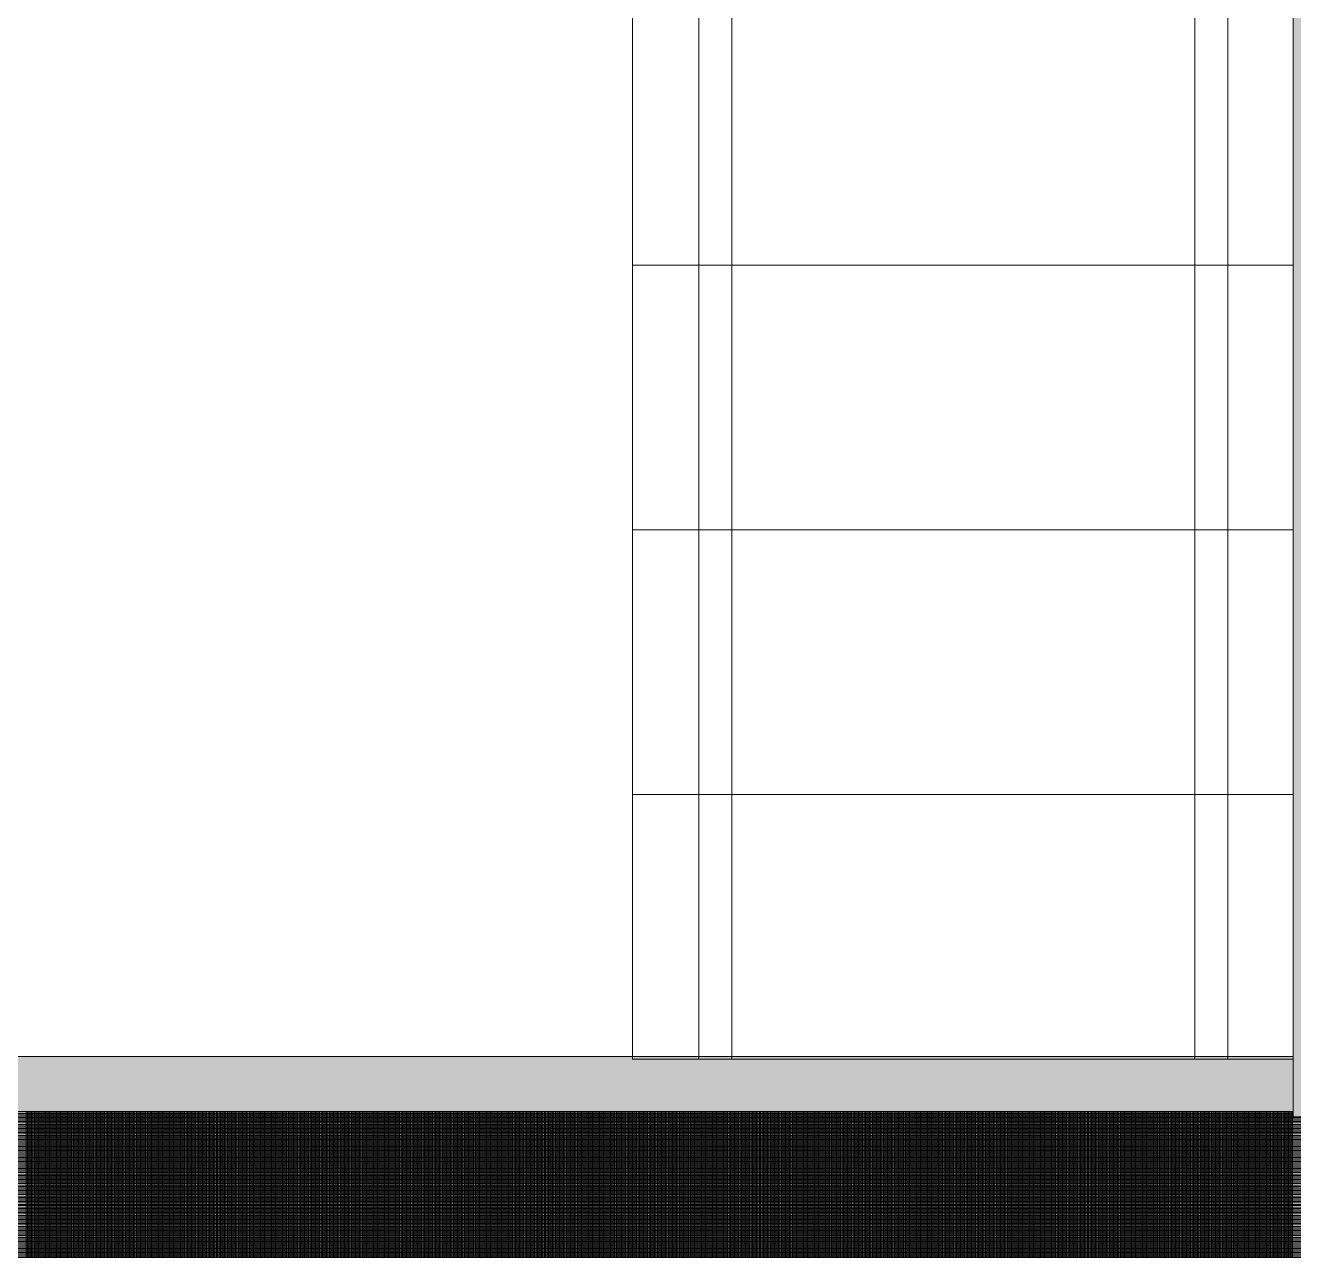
# Model space of a CAD drawing. Header units: inches. Extents: x -675 to 1187, y -924 to 1124.
# Drawn here: x 515.8 to 630.8, y -627.7 to -516 of the extents above; entities that cross this region are included whole.
import ezdxf

# ---------------------------------------------------------------- set-up
doc = ezdxf.new("R2010")
doc.units = ezdxf.units.IN
doc.header["$MEASUREMENT"] = 0
for name, color, linetype, lineweight in [('A-Furn-Chair', 250, 'Continuous', 13), ('A-Wall-E', 50, 'Continuous', 9), ('A-WALL-PATT', 111, 'Continuous', 13), ('Base_dwg', 8, 'Continuous', 9), ('core and shell', 50, 'Continuous', 9), ('I-WALL', 2, 'Continuous', 13)]:
    doc.layers.add(name, color=color, linetype=linetype, lineweight=lineweight)

# ---------------------------------------------------------------- blocks, each defined once
blk = doc.blocks.new('Base_dwg__U456-728030-Level 1 Copy 1')
at = {"layer": 'A-Wall-E'}
h = blk.add_hatch(color=256, dxfattribs=at)
h.paths.add_polyline_path([(-2.5, 2.5), (-2.31, 2.31), (-2.31, 2.5)], flags=0)
h.paths.add_polyline_path([(2.56, 2.5), (2.56, -2.5), (181.23, -2.5), (183.73, -1.25), (183.73, 2.5)], flags=0)
blk.add_line((2.56, -2.5), (181.23, -2.5), dxfattribs=at)
at = {"layer": 'A-Wall-E', "flags": 128}
blk.add_lwpolyline([(311.1, 2.5), (183.73, 2.5), (2.56, 2.5)], dxfattribs=at)
blk = doc.blocks.new('Base_dwg-531197-Level 1 Copy 1')
at = {"layer": 'A-Furn-Chair'}
for p, q in [((1577.65, 314.25), (1577.65, 518.25)), ((1580.65, 314.25), (1580.65, 518.25)), ((1622.65, 314.25), (1622.65, 518.25)), ((1625.65, 314.25), (1625.65, 518.25))]:
    blk.add_line(p, q, dxfattribs=at)
at = {"layer": 'A-Furn-Chair', "flags": 128}
for points in [[(1631.58, 410.25), (1571.65, 410.25), (1571.65, 386.25), (1631.58, 386.25)], [(1631.58, 386.25), (1571.65, 386.25), (1571.65, 362.25), (1631.58, 362.25)], [(1631.58, 362.25), (1571.65, 362.25), (1571.65, 338.25), (1631.58, 338.25)], [(1631.58, 338.25), (1571.65, 338.25), (1571.65, 314.25), (1631.58, 314.25)]]:
    blk.add_lwpolyline(points, dxfattribs=at)
at = {"layer": 'core and shell'}
for p, q in [((1631.58, 309.5), (962.09, 309.5)), ((1631.58, 309.46), (962.09, 309.46)), ((1516.65, 296.25), (1516.65, 309.5)), ((1516.77, 296.25), (1516.77, 309.5)), ((1516.9, 296.25), (1516.9, 309.5)), ((1517.02, 296.25), (1517.02, 309.5)), ((1517.15, 296.25), (1517.15, 309.5)), ((1517.27, 296.25), (1517.27, 309.5)), ((1517.4, 296.25), (1517.4, 309.5)), ((1517.52, 296.25), (1517.52, 309.5)), ((1517.65, 296.25), (1517.65, 309.5)), ((1517.77, 296.25), (1517.77, 309.5)), ((1517.9, 296.25), (1517.9, 309.5)), ((1518.02, 296.25), (1518.02, 309.5)), ((1518.15, 296.25), (1518.15, 309.5)), ((1518.27, 296.25), (1518.27, 309.5)), ((1518.4, 296.25), (1518.4, 309.5)), ((1518.52, 296.25), (1518.52, 309.5)), ((1518.65, 296.25), (1518.65, 309.5)), ((1518.77, 296.25), (1518.77, 309.5)), ((1518.9, 296.25), (1518.9, 309.5)), ((1519.02, 296.25), (1519.02, 309.5)), ((1519.15, 296.25), (1519.15, 309.5)), ((1519.27, 296.25), (1519.27, 309.5)), ((1519.4, 296.25), (1519.4, 309.5)), ((1519.52, 296.25), (1519.52, 309.5)), ((1519.65, 296.25), (1519.65, 309.5)), ((1519.77, 296.25), (1519.77, 309.5)), ((1519.9, 296.25), (1519.9, 309.5)), ((1520.02, 296.25), (1520.02, 309.5)), ((1520.15, 296.25), (1520.15, 309.5)), ((1520.27, 296.25), (1520.27, 309.5)), ((1520.4, 296.25), (1520.4, 309.5)), ((1520.52, 296.25), (1520.52, 309.5)), ((1520.65, 296.25), (1520.65, 309.5)), ((1520.77, 296.25), (1520.77, 309.5)), ((1520.9, 296.25), (1520.9, 309.5)), ((1521.02, 296.25), (1521.02, 309.5)), ((1521.15, 296.25), (1521.15, 309.5)), ((1521.27, 296.25), (1521.27, 309.5)), ((1521.4, 296.25), (1521.4, 309.5)), ((1521.52, 296.25), (1521.52, 309.5)), ((1521.65, 296.25), (1521.65, 309.5)), ((1521.77, 296.25), (1521.77, 309.5)), ((1521.9, 296.25), (1521.9, 309.5)), ((1522.02, 296.25), (1522.02, 309.5)), ((1522.15, 296.25), (1522.15, 309.5)), ((1522.27, 296.25), (1522.27, 309.5)), ((1522.4, 296.25), (1522.4, 309.5)), ((1522.52, 296.25), (1522.52, 309.5)), ((1522.65, 296.25), (1522.65, 309.5)), ((1522.77, 296.25), (1522.77, 309.5)), ((1522.9, 296.25), (1522.9, 309.5)), ((1523.02, 296.25), (1523.02, 309.5)), ((1523.15, 296.25), (1523.15, 309.5)), ((1523.27, 296.25), (1523.27, 309.5)), ((1523.4, 296.25), (1523.4, 309.5)), ((1523.52, 296.25), (1523.52, 309.5)), ((1523.65, 296.25), (1523.65, 309.5)), ((1523.77, 296.25), (1523.77, 309.5)), ((1523.9, 296.25), (1523.9, 309.5)), ((1524.02, 296.25), (1524.02, 309.5)), ((1524.15, 296.25), (1524.15, 309.5)), ((1524.27, 296.25), (1524.27, 309.5)), ((1524.4, 296.25), (1524.4, 309.5)), ((1524.52, 296.25), (1524.52, 309.5)), ((1524.65, 296.25), (1524.65, 309.5)), ((1524.77, 296.25), (1524.77, 309.5)), ((1524.9, 296.25), (1524.9, 309.5)), ((1525.02, 296.25), (1525.02, 309.5)), ((1525.15, 296.25), (1525.15, 309.5)), ((1525.27, 296.25), (1525.27, 309.5)), ((1525.4, 296.25), (1525.4, 309.5)), ((1525.52, 296.25), (1525.52, 309.5)), ((1525.65, 296.25), (1525.65, 309.5)), ((1525.77, 296.25), (1525.77, 309.5)), ((1525.9, 296.25), (1525.9, 309.5)), ((1526.02, 296.25), (1526.02, 309.5)), ((1526.15, 296.25), (1526.15, 309.5)), ((1526.27, 296.25), (1526.27, 309.5)), ((1526.4, 296.25), (1526.4, 309.5)), ((1526.52, 296.25), (1526.52, 309.5)), ((1526.65, 296.25), (1526.65, 309.5)), ((1526.77, 296.25), (1526.77, 309.5)), ((1526.9, 296.25), (1526.9, 309.5)), ((1527.02, 296.25), (1527.02, 309.5)), ((1527.15, 296.25), (1527.15, 309.5)), ((1527.27, 296.25), (1527.27, 309.5)), ((1527.4, 296.25), (1527.4, 309.5)), ((1527.52, 296.25), (1527.52, 309.5)), ((1527.65, 296.25), (1527.65, 309.5)), ((1527.77, 296.25), (1527.77, 309.5)), ((1527.9, 296.25), (1527.9, 309.5)), ((1528.02, 296.25), (1528.02, 309.5)), ((1528.15, 296.25), (1528.15, 309.5)), ((1528.27, 296.25), (1528.27, 309.5)), ((1528.4, 296.25), (1528.4, 309.5)), ((1528.52, 296.25), (1528.52, 309.5)), ((1528.65, 296.25), (1528.65, 309.5)), ((1528.77, 296.25), (1528.77, 309.5)), ((1528.9, 296.25), (1528.9, 309.5)), ((1529.02, 296.25), (1529.02, 309.5)), ((1529.15, 296.25), (1529.15, 309.5)), ((1529.27, 296.25), (1529.27, 309.5)), ((1529.4, 296.25), (1529.4, 309.5)), ((1529.52, 296.25), (1529.52, 309.5)), ((1529.65, 296.25), (1529.65, 309.5)), ((1529.77, 296.25), (1529.77, 309.5)), ((1529.9, 296.25), (1529.9, 309.5)), ((1530.02, 296.25), (1530.02, 309.5)), ((1530.15, 296.25), (1530.15, 309.5)), ((1530.27, 296.25), (1530.27, 309.5)), ((1530.4, 296.25), (1530.4, 309.5)), ((1530.52, 296.25), (1530.52, 309.5)), ((1530.65, 296.25), (1530.65, 309.5)), ((1530.77, 296.25), (1530.77, 309.5)), ((1530.9, 296.25), (1530.9, 309.5)), ((1531.02, 296.25), (1531.02, 309.5)), ((1531.15, 296.25), (1531.15, 309.5)), ((1531.27, 296.25), (1531.27, 309.5)), ((1531.4, 296.25), (1531.4, 309.5)), ((1531.52, 296.25), (1531.52, 309.5)), ((1531.65, 296.25), (1531.65, 309.5)), ((1531.77, 296.25), (1531.77, 309.5)), ((1531.9, 296.25), (1531.9, 309.5)), ((1532.02, 296.25), (1532.02, 309.5)), ((1532.15, 296.25), (1532.15, 309.5)), ((1532.27, 296.25), (1532.27, 309.5)), ((1532.4, 296.25), (1532.4, 309.5)), ((1532.52, 296.25), (1532.52, 309.5)), ((1532.65, 296.25), (1532.65, 309.5)), ((1532.77, 296.25), (1532.77, 309.5)), ((1532.9, 296.25), (1532.9, 309.5)), ((1533.02, 296.25), (1533.02, 309.5)), ((1533.15, 296.25), (1533.15, 309.5)), ((1533.27, 296.25), (1533.27, 309.5)), ((1533.4, 296.25), (1533.4, 309.5)), ((1533.52, 296.25), (1533.52, 309.5)), ((1533.65, 296.25), (1533.65, 309.5)), ((1533.77, 296.25), (1533.77, 309.5)), ((1533.9, 296.25), (1533.9, 309.5)), ((1534.02, 296.25), (1534.02, 309.5)), ((1534.15, 296.25), (1534.15, 309.5)), ((1534.27, 296.25), (1534.27, 309.5)), ((1534.4, 296.25), (1534.4, 309.5)), ((1534.52, 296.25), (1534.52, 309.5)), ((1534.65, 296.25), (1534.65, 309.5)), ((1534.77, 296.25), (1534.77, 309.5)), ((1534.9, 296.25), (1534.9, 309.5)), ((1535.02, 296.25), (1535.02, 309.5)), ((1535.15, 296.25), (1535.15, 309.5)), ((1535.27, 296.25), (1535.27, 309.5)), ((1535.4, 296.25), (1535.4, 309.5)), ((1535.52, 296.25), (1535.52, 309.5)), ((1535.65, 296.25), (1535.65, 309.5)), ((1535.77, 296.25), (1535.77, 309.5)), ((1535.9, 296.25), (1535.9, 309.5)), ((1536.02, 296.25), (1536.02, 309.5)), ((1536.15, 296.25), (1536.15, 309.5)), ((1536.27, 296.25), (1536.27, 309.5)), ((1536.4, 296.25), (1536.4, 309.5)), ((1536.52, 296.25), (1536.52, 309.5)), ((1536.65, 296.25), (1536.65, 309.5)), ((1536.77, 296.25), (1536.77, 309.5)), ((1536.9, 296.25), (1536.9, 309.5)), ((1537.02, 296.25), (1537.02, 309.5)), ((1537.15, 296.25), (1537.15, 309.5)), ((1537.27, 296.25), (1537.27, 309.5)), ((1537.4, 296.25), (1537.4, 309.5)), ((1537.52, 296.25), (1537.52, 309.5)), ((1537.65, 296.25), (1537.65, 309.5)), ((1537.77, 296.25), (1537.77, 309.5)), ((1537.9, 296.25), (1537.9, 309.5)), ((1538.02, 296.25), (1538.02, 309.5)), ((1538.15, 296.25), (1538.15, 309.5)), ((1538.27, 296.25), (1538.27, 309.5)), ((1538.4, 296.25), (1538.4, 309.5)), ((1538.52, 296.25), (1538.52, 309.5)), ((1538.65, 296.25), (1538.65, 309.5)), ((1538.77, 296.25), (1538.77, 309.5)), ((1538.9, 296.25), (1538.9, 309.5)), ((1539.02, 296.25), (1539.02, 309.5)), ((1539.15, 296.25), (1539.15, 309.5)), ((1539.27, 296.25), (1539.27, 309.5)), ((1539.4, 296.25), (1539.4, 309.5)), ((1539.52, 296.25), (1539.52, 309.5)), ((1539.65, 296.25), (1539.65, 309.5)), ((1539.77, 296.25), (1539.77, 309.5)), ((1539.9, 296.25), (1539.9, 309.5)), ((1540.02, 296.25), (1540.02, 309.5)), ((1540.15, 296.25), (1540.15, 309.5)), ((1540.27, 296.25), (1540.27, 309.5)), ((1540.4, 296.25), (1540.4, 309.5)), ((1540.52, 296.25), (1540.52, 309.5)), ((1540.65, 296.25), (1540.65, 309.5)), ((1540.77, 296.25), (1540.77, 309.5)), ((1540.9, 296.25), (1540.9, 309.5)), ((1541.02, 296.25), (1541.02, 309.5)), ((1541.15, 296.25), (1541.15, 309.5)), ((1541.27, 296.25), (1541.27, 309.5)), ((1541.4, 296.25), (1541.4, 309.5)), ((1541.52, 296.25), (1541.52, 309.5)), ((1541.65, 296.25), (1541.65, 309.5)), ((1541.77, 296.25), (1541.77, 309.5)), ((1541.9, 296.25), (1541.9, 309.5)), ((1542.02, 296.25), (1542.02, 309.5)), ((1542.15, 296.25), (1542.15, 309.5)), ((1542.27, 296.25), (1542.27, 309.5)), ((1542.4, 296.25), (1542.4, 309.5)), ((1542.52, 296.25), (1542.52, 309.5)), ((1542.65, 296.25), (1542.65, 309.5)), ((1542.77, 296.25), (1542.77, 309.5)), ((1542.9, 296.25), (1542.9, 309.5)), ((1543.02, 296.25), (1543.02, 309.5)), ((1543.15, 296.25), (1543.15, 309.5)), ((1543.27, 296.25), (1543.27, 309.5)), ((1543.4, 296.25), (1543.4, 309.5)), ((1543.52, 296.25), (1543.52, 309.5)), ((1543.65, 296.25), (1543.65, 309.5)), ((1543.77, 296.25), (1543.77, 309.5)), ((1543.9, 296.25), (1543.9, 309.5)), ((1544.02, 296.25), (1544.02, 309.5)), ((1544.15, 296.25), (1544.15, 309.5)), ((1544.27, 296.25), (1544.27, 309.5)), ((1544.4, 296.25), (1544.4, 309.5)), ((1544.52, 296.25), (1544.52, 309.5)), ((1544.65, 296.25), (1544.65, 309.5)), ((1544.77, 296.25), (1544.77, 309.5)), ((1544.9, 296.25), (1544.9, 309.5)), ((1545.02, 296.25), (1545.02, 309.5)), ((1545.15, 296.25), (1545.15, 309.5)), ((1545.27, 296.25), (1545.27, 309.5)), ((1545.4, 296.25), (1545.4, 309.5)), ((1545.52, 296.25), (1545.52, 309.5)), ((1545.65, 296.25), (1545.65, 309.5)), ((1545.77, 296.25), (1545.77, 309.5)), ((1545.9, 296.25), (1545.9, 309.5)), ((1546.02, 296.25), (1546.02, 309.5)), ((1546.15, 296.25), (1546.15, 309.5)), ((1546.27, 296.25), (1546.27, 309.5)), ((1546.4, 296.25), (1546.4, 309.5)), ((1546.52, 296.25), (1546.52, 309.5)), ((1546.65, 296.25), (1546.65, 309.5)), ((1546.77, 296.25), (1546.77, 309.5)), ((1546.9, 296.25), (1546.9, 309.5)), ((1547.02, 296.25), (1547.02, 309.5)), ((1547.15, 296.25), (1547.15, 309.5)), ((1547.27, 296.25), (1547.27, 309.5)), ((1547.4, 296.25), (1547.4, 309.5)), ((1547.52, 296.25), (1547.52, 309.5)), ((1547.65, 296.25), (1547.65, 309.5)), ((1547.77, 296.25), (1547.77, 309.5)), ((1547.9, 296.25), (1547.9, 309.5)), ((1548.02, 296.25), (1548.02, 309.5)), ((1548.15, 296.25), (1548.15, 309.5)), ((1548.27, 296.25), (1548.27, 309.5)), ((1548.4, 296.25), (1548.4, 309.5)), ((1548.52, 296.25), (1548.52, 309.5)), ((1548.65, 296.25), (1548.65, 309.5)), ((1548.77, 296.25), (1548.77, 309.5)), ((1548.9, 296.25), (1548.9, 309.5)), ((1549.02, 296.25), (1549.02, 309.5)), ((1549.15, 296.25), (1549.15, 309.5)), ((1549.27, 296.25), (1549.27, 309.5)), ((1549.4, 296.25), (1549.4, 309.5)), ((1549.52, 296.25), (1549.52, 309.5)), ((1549.65, 296.25), (1549.65, 309.5)), ((1549.77, 296.25), (1549.77, 309.5)), ((1549.9, 296.25), (1549.9, 309.5)), ((1550.02, 296.25), (1550.02, 309.5)), ((1550.15, 296.25), (1550.15, 309.5)), ((1550.27, 296.25), (1550.27, 309.5)), ((1550.4, 296.25), (1550.4, 309.5)), ((1550.52, 296.25), (1550.52, 309.5)), ((1550.65, 296.25), (1550.65, 309.5)), ((1550.77, 296.25), (1550.77, 309.5)), ((1550.9, 296.25), (1550.9, 309.5)), ((1551.02, 296.25), (1551.02, 309.5)), ((1551.15, 296.25), (1551.15, 309.5)), ((1551.27, 296.25), (1551.27, 309.5)), ((1551.4, 296.25), (1551.4, 309.5)), ((1551.52, 296.25), (1551.52, 309.5)), ((1551.65, 296.25), (1551.65, 309.5)), ((1551.77, 296.25), (1551.77, 309.5)), ((1551.9, 296.25), (1551.9, 309.5)), ((1552.02, 296.25), (1552.02, 309.5)), ((1552.15, 296.25), (1552.15, 309.5)), ((1552.27, 296.25), (1552.27, 309.5)), ((1552.4, 296.25), (1552.4, 309.5)), ((1552.52, 296.25), (1552.52, 309.5)), ((1552.65, 296.25), (1552.65, 309.5)), ((1552.77, 296.25), (1552.77, 309.5)), ((1552.9, 296.25), (1552.9, 309.5)), ((1553.02, 296.25), (1553.02, 309.5)), ((1553.15, 296.25), (1553.15, 309.5)), ((1553.27, 296.25), (1553.27, 309.5)), ((1553.4, 296.25), (1553.4, 309.5)), ((1553.52, 296.25), (1553.52, 309.5)), ((1553.65, 296.25), (1553.65, 309.5)), ((1553.77, 296.25), (1553.77, 309.5)), ((1553.9, 296.25), (1553.9, 309.5)), ((1554.02, 296.25), (1554.02, 309.5)), ((1554.15, 296.25), (1554.15, 309.5)), ((1554.27, 296.25), (1554.27, 309.5)), ((1554.4, 296.25), (1554.4, 309.5)), ((1554.52, 296.25), (1554.52, 309.5)), ((1554.65, 296.25), (1554.65, 309.5)), ((1554.77, 296.25), (1554.77, 309.5)), ((1554.9, 296.25), (1554.9, 309.5)), ((1555.02, 296.25), (1555.02, 309.5)), ((1555.15, 296.25), (1555.15, 309.5)), ((1555.27, 296.25), (1555.27, 309.5)), ((1555.4, 296.25), (1555.4, 309.5)), ((1555.52, 296.25), (1555.52, 309.5)), ((1555.65, 296.25), (1555.65, 309.5)), ((1555.77, 296.25), (1555.77, 309.5)), ((1555.9, 296.25), (1555.9, 309.5)), ((1556.02, 296.25), (1556.02, 309.5)), ((1556.15, 296.25), (1556.15, 309.5)), ((1556.27, 296.25), (1556.27, 309.5)), ((1556.4, 296.25), (1556.4, 309.5)), ((1556.52, 296.25), (1556.52, 309.5)), ((1556.65, 296.25), (1556.65, 309.5)), ((1556.77, 296.25), (1556.77, 309.5)), ((1556.9, 296.25), (1556.9, 309.5)), ((1557.02, 296.25), (1557.02, 309.5)), ((1557.15, 296.25), (1557.15, 309.5)), ((1557.27, 296.25), (1557.27, 309.5)), ((1557.4, 296.25), (1557.4, 309.5)), ((1557.52, 296.25), (1557.52, 309.5)), ((1557.65, 296.25), (1557.65, 309.5)), ((1557.77, 296.25), (1557.77, 309.5)), ((1557.9, 296.25), (1557.9, 309.5)), ((1558.02, 296.25), (1558.02, 309.5)), ((1558.15, 296.25), (1558.15, 309.5)), ((1558.27, 296.25), (1558.27, 309.5)), ((1558.4, 296.25), (1558.4, 309.5)), ((1558.52, 296.25), (1558.52, 309.5)), ((1558.65, 296.25), (1558.65, 309.5)), ((1558.77, 296.25), (1558.77, 309.5)), ((1558.9, 296.25), (1558.9, 309.5)), ((1559.02, 296.25), (1559.02, 309.5)), ((1559.15, 296.25), (1559.15, 309.5)), ((1559.27, 296.25), (1559.27, 309.5)), ((1559.4, 296.25), (1559.4, 309.5)), ((1559.52, 296.25), (1559.52, 309.5)), ((1559.65, 296.25), (1559.65, 309.5)), ((1559.77, 296.25), (1559.77, 309.5)), ((1559.9, 296.25), (1559.9, 309.5)), ((1560.02, 296.25), (1560.02, 309.5)), ((1560.15, 296.25), (1560.15, 309.5)), ((1560.27, 296.25), (1560.27, 309.5)), ((1560.4, 296.25), (1560.4, 309.5)), ((1560.52, 296.25), (1560.52, 309.5)), ((1560.65, 296.25), (1560.65, 309.5)), ((1560.77, 296.25), (1560.77, 309.5)), ((1560.9, 296.25), (1560.9, 309.5)), ((1561.02, 296.25), (1561.02, 309.5)), ((1561.15, 296.25), (1561.15, 309.5)), ((1561.27, 296.25), (1561.27, 309.5)), ((1561.4, 296.25), (1561.4, 309.5)), ((1561.52, 296.25), (1561.52, 309.5)), ((1561.65, 296.25), (1561.65, 309.5)), ((1561.77, 296.25), (1561.77, 309.5)), ((1561.9, 296.25), (1561.9, 309.5)), ((1562.02, 296.25), (1562.02, 309.5)), ((1562.15, 296.25), (1562.15, 309.5)), ((1562.27, 296.25), (1562.27, 309.5)), ((1562.4, 296.25), (1562.4, 309.5)), ((1562.52, 296.25), (1562.52, 309.5)), ((1562.65, 296.25), (1562.65, 309.5)), ((1562.77, 296.25), (1562.77, 309.5)), ((1562.9, 296.25), (1562.9, 309.5)), ((1563.02, 296.25), (1563.02, 309.5)), ((1563.15, 296.25), (1563.15, 309.5)), ((1563.27, 296.25), (1563.27, 309.5)), ((1563.4, 296.25), (1563.4, 309.5)), ((1563.52, 296.25), (1563.52, 309.5)), ((1563.65, 296.25), (1563.65, 309.5)), ((1563.77, 296.25), (1563.77, 309.5)), ((1563.9, 296.25), (1563.9, 309.5)), ((1564.02, 296.25), (1564.02, 309.5)), ((1564.15, 296.25), (1564.15, 309.5)), ((1564.27, 296.25), (1564.27, 309.5)), ((1564.4, 296.25), (1564.4, 309.5)), ((1564.52, 296.25), (1564.52, 309.5)), ((1564.65, 296.25), (1564.65, 309.5)), ((1564.77, 296.25), (1564.77, 309.5)), ((1564.9, 296.25), (1564.9, 309.5)), ((1565.02, 296.25), (1565.02, 309.5)), ((1565.15, 296.25), (1565.15, 309.5)), ((1565.27, 296.25), (1565.27, 309.5)), ((1565.4, 296.25), (1565.4, 309.5)), ((1565.52, 296.25), (1565.52, 309.5)), ((1565.65, 296.25), (1565.65, 309.5)), ((1565.77, 296.25), (1565.77, 309.5)), ((1565.9, 296.25), (1565.9, 309.5)), ((1566.02, 296.25), (1566.02, 309.5)), ((1566.15, 296.25), (1566.15, 309.5)), ((1566.27, 296.25), (1566.27, 309.5)), ((1566.4, 296.25), (1566.4, 309.5)), ((1566.52, 296.25), (1566.52, 309.5)), ((1566.65, 296.25), (1566.65, 309.5)), ((1566.77, 296.25), (1566.77, 309.5)), ((1566.9, 296.25), (1566.9, 309.5)), ((1567.02, 296.25), (1567.02, 309.5)), ((1567.15, 296.25), (1567.15, 309.5)), ((1567.27, 296.25), (1567.27, 309.5)), ((1567.4, 296.25), (1567.4, 309.5)), ((1567.52, 296.25), (1567.52, 309.5)), ((1567.65, 296.25), (1567.65, 309.5)), ((1567.77, 296.25), (1567.77, 309.5)), ((1567.9, 296.25), (1567.9, 309.5)), ((1568.02, 296.25), (1568.02, 309.5)), ((1568.15, 296.25), (1568.15, 309.5)), ((1568.27, 296.25), (1568.27, 309.5)), ((1568.4, 296.25), (1568.4, 309.5)), ((1568.52, 296.25), (1568.52, 309.5)), ((1568.65, 296.25), (1568.65, 309.5)), ((1568.77, 296.25), (1568.77, 309.5)), ((1568.9, 296.25), (1568.9, 309.5)), ((1569.02, 296.25), (1569.02, 309.5)), ((1569.15, 296.25), (1569.15, 309.5)), ((1569.27, 296.25), (1569.27, 309.5)), ((1569.4, 296.25), (1569.4, 309.5)), ((1569.52, 296.25), (1569.52, 309.5)), ((1569.65, 296.25), (1569.65, 309.5)), ((1569.77, 296.25), (1569.77, 309.5)), ((1569.9, 296.25), (1569.9, 309.5)), ((1570.02, 296.25), (1570.02, 309.5)), ((1570.15, 296.25), (1570.15, 309.5)), ((1570.27, 296.25), (1570.27, 309.5)), ((1570.4, 296.25), (1570.4, 309.5)), ((1570.52, 296.25), (1570.52, 309.5)), ((1570.65, 296.25), (1570.65, 309.5)), ((1570.77, 296.25), (1570.77, 309.5)), ((1570.9, 296.25), (1570.9, 309.5)), ((1571.02, 296.25), (1571.02, 309.5)), ((1571.15, 296.25), (1571.15, 309.5)), ((1571.27, 296.25), (1571.27, 309.5)), ((1571.4, 296.25), (1571.4, 309.5)), ((1571.52, 296.25), (1571.52, 309.5)), ((1571.65, 296.25), (1571.65, 309.5)), ((1571.77, 296.25), (1571.77, 309.5)), ((1571.9, 296.25), (1571.9, 309.5)), ((1572.02, 296.25), (1572.02, 309.5)), ((1572.15, 296.25), (1572.15, 309.5)), ((1572.27, 296.25), (1572.27, 309.5)), ((1572.4, 296.25), (1572.4, 309.5)), ((1572.52, 296.25), (1572.52, 309.5)), ((1572.65, 296.25), (1572.65, 309.5)), ((1572.77, 296.25), (1572.77, 309.5)), ((1572.9, 296.25), (1572.9, 309.5)), ((1573.02, 296.25), (1573.02, 309.5)), ((1573.15, 296.25), (1573.15, 309.5)), ((1573.27, 296.25), (1573.27, 309.5)), ((1573.4, 296.25), (1573.4, 309.5)), ((1573.52, 296.25), (1573.52, 309.5)), ((1573.65, 296.25), (1573.65, 309.5)), ((1573.77, 296.25), (1573.77, 309.5)), ((1573.9, 296.25), (1573.9, 309.5)), ((1574.02, 296.25), (1574.02, 309.5)), ((1574.15, 296.25), (1574.15, 309.5)), ((1574.27, 296.25), (1574.27, 309.5)), ((1574.4, 296.25), (1574.4, 309.5)), ((1574.52, 296.25), (1574.52, 309.5)), ((1574.65, 296.25), (1574.65, 309.5)), ((1574.77, 296.25), (1574.77, 309.5)), ((1574.9, 296.25), (1574.9, 309.5)), ((1575.02, 296.25), (1575.02, 309.5)), ((1575.15, 296.25), (1575.15, 309.5)), ((1575.27, 296.25), (1575.27, 309.5)), ((1575.4, 296.25), (1575.4, 309.5)), ((1575.52, 296.25), (1575.52, 309.5)), ((1575.65, 296.25), (1575.65, 309.5)), ((1575.77, 296.25), (1575.77, 309.5)), ((1575.9, 296.25), (1575.9, 309.5)), ((1576.02, 296.25), (1576.02, 309.5)), ((1576.15, 296.25), (1576.15, 309.5)), ((1576.27, 296.25), (1576.27, 309.5)), ((1576.4, 296.25), (1576.4, 309.5)), ((1576.52, 296.25), (1576.52, 309.5)), ((1576.65, 296.25), (1576.65, 309.5)), ((1576.77, 296.25), (1576.77, 309.5)), ((1576.9, 296.25), (1576.9, 309.5)), ((1577.02, 296.25), (1577.02, 309.5)), ((1577.15, 296.25), (1577.15, 309.5)), ((1577.27, 296.25), (1577.27, 309.5)), ((1577.4, 296.25), (1577.4, 309.5)), ((1577.52, 296.25), (1577.52, 309.5)), ((1577.65, 296.25), (1577.65, 309.5)), ((1577.77, 296.25), (1577.77, 309.5)), ((1577.9, 296.25), (1577.9, 309.5)), ((1578.02, 296.25), (1578.02, 309.5)), ((1578.15, 296.25), (1578.15, 309.5)), ((1578.27, 296.25), (1578.27, 309.5)), ((1578.4, 296.25), (1578.4, 309.5)), ((1578.52, 296.25), (1578.52, 309.5)), ((1578.65, 296.25), (1578.65, 309.5)), ((1578.77, 296.25), (1578.77, 309.5)), ((1578.9, 296.25), (1578.9, 309.5)), ((1579.02, 296.25), (1579.02, 309.5)), ((1579.15, 296.25), (1579.15, 309.5)), ((1579.27, 296.25), (1579.27, 309.5)), ((1579.4, 296.25), (1579.4, 309.5)), ((1579.52, 296.25), (1579.52, 309.5)), ((1579.65, 296.25), (1579.65, 309.5)), ((1579.77, 296.25), (1579.77, 309.5)), ((1579.9, 296.25), (1579.9, 309.5)), ((1580.02, 296.25), (1580.02, 309.5)), ((1580.15, 296.25), (1580.15, 309.5)), ((1580.27, 296.25), (1580.27, 309.5)), ((1580.4, 296.25), (1580.4, 309.5)), ((1580.52, 296.25), (1580.52, 309.5)), ((1580.65, 296.25), (1580.65, 309.5)), ((1580.77, 296.25), (1580.77, 309.5)), ((1580.9, 296.25), (1580.9, 309.5)), ((1581.02, 296.25), (1581.02, 309.5)), ((1581.15, 296.25), (1581.15, 309.5)), ((1581.27, 296.25), (1581.27, 309.5)), ((1581.4, 296.25), (1581.4, 309.5)), ((1581.52, 296.25), (1581.52, 309.5)), ((1581.65, 296.25), (1581.65, 309.5)), ((1581.77, 296.25), (1581.77, 309.5)), ((1581.9, 296.25), (1581.9, 309.5)), ((1582.02, 296.25), (1582.02, 309.5)), ((1582.15, 296.25), (1582.15, 309.5)), ((1582.27, 296.25), (1582.27, 309.5)), ((1582.4, 296.25), (1582.4, 309.5)), ((1582.52, 296.25), (1582.52, 309.5)), ((1582.65, 296.25), (1582.65, 309.5)), ((1582.77, 296.25), (1582.77, 309.5)), ((1582.9, 296.25), (1582.9, 309.5)), ((1583.02, 296.25), (1583.02, 309.5)), ((1583.15, 296.25), (1583.15, 309.5)), ((1583.27, 296.25), (1583.27, 309.5)), ((1583.4, 296.25), (1583.4, 309.5)), ((1583.52, 296.25), (1583.52, 309.5)), ((1583.65, 296.25), (1583.65, 309.5)), ((1583.77, 296.25), (1583.77, 309.5)), ((1583.9, 296.25), (1583.9, 309.5)), ((1584.02, 296.25), (1584.02, 309.5)), ((1584.15, 296.25), (1584.15, 309.5)), ((1584.27, 296.25), (1584.27, 309.5)), ((1584.4, 296.25), (1584.4, 309.5)), ((1584.52, 296.25), (1584.52, 309.5)), ((1584.65, 296.25), (1584.65, 309.5)), ((1584.77, 296.25), (1584.77, 309.5)), ((1584.9, 296.25), (1584.9, 309.5)), ((1585.02, 296.25), (1585.02, 309.5)), ((1585.15, 296.25), (1585.15, 309.5)), ((1585.27, 296.25), (1585.27, 309.5)), ((1585.4, 296.25), (1585.4, 309.5)), ((1585.52, 296.25), (1585.52, 309.5)), ((1585.65, 296.25), (1585.65, 309.5)), ((1585.77, 296.25), (1585.77, 309.5)), ((1585.9, 296.25), (1585.9, 309.5)), ((1586.02, 296.25), (1586.02, 309.5)), ((1586.15, 296.25), (1586.15, 309.5)), ((1586.27, 296.25), (1586.27, 309.5)), ((1586.4, 296.25), (1586.4, 309.5)), ((1586.52, 296.25), (1586.52, 309.5)), ((1586.65, 296.25), (1586.65, 309.5)), ((1586.77, 296.25), (1586.77, 309.5)), ((1586.9, 296.25), (1586.9, 309.5)), ((1587.02, 296.25), (1587.02, 309.5)), ((1587.15, 296.25), (1587.15, 309.5)), ((1587.27, 296.25), (1587.27, 309.5)), ((1587.4, 296.25), (1587.4, 309.5)), ((1587.52, 296.25), (1587.52, 309.5)), ((1587.65, 296.25), (1587.65, 309.5)), ((1587.77, 296.25), (1587.77, 309.5)), ((1587.9, 296.25), (1587.9, 309.5)), ((1588.02, 296.25), (1588.02, 309.5)), ((1588.15, 296.25), (1588.15, 309.5)), ((1588.27, 296.25), (1588.27, 309.5)), ((1588.4, 296.25), (1588.4, 309.5)), ((1588.52, 296.25), (1588.52, 309.5)), ((1588.65, 296.25), (1588.65, 309.5)), ((1588.77, 296.25), (1588.77, 309.5)), ((1588.9, 296.25), (1588.9, 309.5)), ((1589.02, 296.25), (1589.02, 309.5)), ((1589.15, 296.25), (1589.15, 309.5)), ((1589.27, 296.25), (1589.27, 309.5)), ((1589.4, 296.25), (1589.4, 309.5)), ((1589.52, 296.25), (1589.52, 309.5)), ((1589.65, 296.25), (1589.65, 309.5)), ((1589.77, 296.25), (1589.77, 309.5)), ((1589.9, 296.25), (1589.9, 309.5)), ((1590.02, 296.25), (1590.02, 309.5)), ((1590.15, 296.25), (1590.15, 309.5)), ((1590.27, 296.25), (1590.27, 309.5)), ((1590.4, 296.25), (1590.4, 309.5)), ((1590.52, 296.25), (1590.52, 309.5)), ((1590.65, 296.25), (1590.65, 309.5)), ((1590.77, 296.25), (1590.77, 309.5)), ((1590.9, 296.25), (1590.9, 309.5)), ((1591.02, 296.25), (1591.02, 309.5)), ((1591.15, 296.25), (1591.15, 309.5)), ((1591.27, 296.25), (1591.27, 309.5)), ((1591.4, 296.25), (1591.4, 309.5)), ((1591.52, 296.25), (1591.52, 309.5)), ((1591.65, 296.25), (1591.65, 309.5)), ((1591.77, 296.25), (1591.77, 309.5)), ((1591.9, 296.25), (1591.9, 309.5)), ((1592.02, 296.25), (1592.02, 309.5)), ((1592.15, 296.25), (1592.15, 309.5)), ((1592.27, 296.25), (1592.27, 309.5)), ((1592.4, 296.25), (1592.4, 309.5)), ((1592.52, 296.25), (1592.52, 309.5)), ((1592.65, 296.25), (1592.65, 309.5)), ((1592.77, 296.25), (1592.77, 309.5)), ((1592.9, 296.25), (1592.9, 309.5)), ((1593.02, 296.25), (1593.02, 309.5)), ((1593.15, 296.25), (1593.15, 309.5)), ((1593.27, 296.25), (1593.27, 309.5)), ((1593.4, 296.25), (1593.4, 309.5)), ((1593.52, 296.25), (1593.52, 309.5)), ((1593.65, 296.25), (1593.65, 309.5)), ((1593.77, 296.25), (1593.77, 309.5)), ((1593.9, 296.25), (1593.9, 309.5)), ((1594.02, 296.25), (1594.02, 309.5)), ((1594.15, 296.25), (1594.15, 309.5)), ((1594.27, 296.25), (1594.27, 309.5)), ((1594.4, 296.25), (1594.4, 309.5)), ((1594.52, 296.25), (1594.52, 309.5)), ((1594.65, 296.25), (1594.65, 309.5)), ((1594.77, 296.25), (1594.77, 309.5)), ((1594.9, 296.25), (1594.9, 309.5)), ((1595.02, 296.25), (1595.02, 309.5)), ((1595.15, 296.25), (1595.15, 309.5)), ((1595.27, 296.25), (1595.27, 309.5)), ((1595.4, 296.25), (1595.4, 309.5)), ((1595.52, 296.25), (1595.52, 309.5)), ((1595.65, 296.25), (1595.65, 309.5)), ((1595.77, 296.25), (1595.77, 309.5)), ((1595.9, 296.25), (1595.9, 309.5)), ((1596.02, 296.25), (1596.02, 309.5)), ((1596.15, 296.25), (1596.15, 309.5)), ((1596.27, 296.25), (1596.27, 309.5)), ((1596.4, 296.25), (1596.4, 309.5)), ((1596.52, 296.25), (1596.52, 309.5)), ((1596.65, 296.25), (1596.65, 309.5)), ((1596.77, 296.25), (1596.77, 309.5)), ((1596.9, 296.25), (1596.9, 309.5)), ((1597.02, 296.25), (1597.02, 309.5)), ((1597.15, 296.25), (1597.15, 309.5)), ((1597.27, 296.25), (1597.27, 309.5)), ((1597.4, 296.25), (1597.4, 309.5)), ((1597.52, 296.25), (1597.52, 309.5)), ((1597.65, 296.25), (1597.65, 309.5)), ((1597.77, 296.25), (1597.77, 309.5)), ((1597.9, 296.25), (1597.9, 309.5)), ((1598.02, 296.25), (1598.02, 309.5)), ((1598.15, 296.25), (1598.15, 309.5)), ((1598.27, 296.25), (1598.27, 309.5)), ((1598.4, 296.25), (1598.4, 309.5)), ((1598.52, 296.25), (1598.52, 309.5)), ((1598.65, 296.25), (1598.65, 309.5)), ((1598.77, 296.25), (1598.77, 309.5)), ((1598.9, 296.25), (1598.9, 309.5)), ((1599.02, 296.25), (1599.02, 309.5)), ((1599.15, 296.25), (1599.15, 309.5)), ((1599.27, 296.25), (1599.27, 309.5)), ((1599.4, 296.25), (1599.4, 309.5)), ((1599.52, 296.25), (1599.52, 309.5)), ((1599.65, 296.25), (1599.65, 309.5)), ((1599.77, 296.25), (1599.77, 309.5)), ((1599.9, 296.25), (1599.9, 309.5)), ((1600.02, 296.25), (1600.02, 309.5)), ((1600.15, 296.25), (1600.15, 309.5)), ((1600.27, 296.25), (1600.27, 309.5)), ((1600.4, 296.25), (1600.4, 309.5)), ((1600.52, 296.25), (1600.52, 309.5)), ((1600.65, 296.25), (1600.65, 309.5)), ((1600.77, 296.25), (1600.77, 309.5)), ((1600.9, 296.25), (1600.9, 309.5)), ((1601.02, 296.25), (1601.02, 309.5)), ((1601.15, 296.25), (1601.15, 309.5)), ((1601.27, 296.25), (1601.27, 309.5)), ((1601.4, 296.25), (1601.4, 309.5)), ((1601.52, 296.25), (1601.52, 309.5)), ((1601.65, 296.25), (1601.65, 309.5)), ((1601.77, 296.25), (1601.77, 309.5)), ((1601.9, 296.25), (1601.9, 309.5)), ((1602.02, 296.25), (1602.02, 309.5)), ((1602.15, 296.25), (1602.15, 309.5)), ((1602.27, 296.25), (1602.27, 309.5)), ((1602.4, 296.25), (1602.4, 309.5)), ((1602.52, 296.25), (1602.52, 309.5)), ((1602.65, 296.25), (1602.65, 309.5)), ((1602.77, 296.25), (1602.77, 309.5)), ((1602.9, 296.25), (1602.9, 309.5)), ((1603.02, 296.25), (1603.02, 309.5)), ((1603.15, 296.25), (1603.15, 309.5)), ((1603.27, 296.25), (1603.27, 309.5)), ((1603.4, 296.25), (1603.4, 309.5)), ((1603.52, 296.25), (1603.52, 309.5)), ((1603.65, 296.25), (1603.65, 309.5)), ((1603.77, 296.25), (1603.77, 309.5)), ((1603.9, 296.25), (1603.9, 309.5)), ((1604.02, 296.25), (1604.02, 309.5)), ((1604.15, 296.25), (1604.15, 309.5)), ((1604.27, 296.25), (1604.27, 309.5)), ((1604.4, 296.25), (1604.4, 309.5)), ((1604.52, 296.25), (1604.52, 309.5)), ((1604.65, 296.25), (1604.65, 309.5)), ((1604.77, 296.25), (1604.77, 309.5)), ((1604.9, 296.25), (1604.9, 309.5)), ((1605.02, 296.25), (1605.02, 309.5)), ((1605.15, 296.25), (1605.15, 309.5)), ((1605.27, 296.25), (1605.27, 309.5)), ((1605.4, 296.25), (1605.4, 309.5)), ((1605.52, 296.25), (1605.52, 309.5)), ((1605.65, 296.25), (1605.65, 309.5)), ((1605.77, 296.25), (1605.77, 309.5)), ((1605.9, 296.25), (1605.9, 309.5)), ((1606.02, 296.25), (1606.02, 309.5)), ((1606.15, 296.25), (1606.15, 309.5)), ((1606.27, 296.25), (1606.27, 309.5)), ((1606.4, 296.25), (1606.4, 309.5)), ((1606.52, 296.25), (1606.52, 309.5)), ((1606.65, 296.25), (1606.65, 309.5)), ((1606.77, 296.25), (1606.77, 309.5)), ((1606.9, 296.25), (1606.9, 309.5)), ((1607.02, 296.25), (1607.02, 309.5)), ((1607.15, 296.25), (1607.15, 309.5)), ((1607.27, 296.25), (1607.27, 309.5)), ((1607.4, 296.25), (1607.4, 309.5)), ((1607.52, 296.25), (1607.52, 309.5)), ((1607.65, 296.25), (1607.65, 309.5)), ((1607.77, 296.25), (1607.77, 309.5)), ((1607.9, 296.25), (1607.9, 309.5)), ((1608.02, 296.25), (1608.02, 309.5)), ((1608.15, 296.25), (1608.15, 309.5)), ((1608.27, 296.25), (1608.27, 309.5)), ((1608.4, 296.25), (1608.4, 309.5)), ((1608.52, 296.25), (1608.52, 309.5)), ((1608.65, 296.25), (1608.65, 309.5)), ((1608.77, 296.25), (1608.77, 309.5)), ((1608.9, 296.25), (1608.9, 309.5)), ((1609.02, 296.25), (1609.02, 309.5)), ((1609.15, 296.25), (1609.15, 309.5)), ((1609.27, 296.25), (1609.27, 309.5)), ((1609.4, 296.25), (1609.4, 309.5)), ((1609.52, 296.25), (1609.52, 309.5)), ((1609.65, 296.25), (1609.65, 309.5)), ((1609.77, 296.25), (1609.77, 309.5)), ((1609.9, 296.25), (1609.9, 309.5)), ((1610.02, 296.25), (1610.02, 309.5)), ((1610.15, 296.25), (1610.15, 309.5)), ((1610.27, 296.25), (1610.27, 309.5)), ((1610.4, 296.25), (1610.4, 309.5)), ((1610.52, 296.25), (1610.52, 309.5)), ((1610.65, 296.25), (1610.65, 309.5)), ((1610.77, 296.25), (1610.77, 309.5)), ((1610.9, 296.25), (1610.9, 309.5)), ((1611.02, 296.25), (1611.02, 309.5)), ((1611.15, 296.25), (1611.15, 309.5)), ((1611.27, 296.25), (1611.27, 309.5)), ((1611.4, 296.25), (1611.4, 309.5)), ((1611.52, 296.25), (1611.52, 309.5)), ((1611.65, 296.25), (1611.65, 309.5)), ((1611.77, 296.25), (1611.77, 309.5)), ((1611.9, 296.25), (1611.9, 309.5)), ((1612.02, 296.25), (1612.02, 309.5)), ((1612.15, 296.25), (1612.15, 309.5)), ((1612.27, 296.25), (1612.27, 309.5)), ((1612.4, 296.25), (1612.4, 309.5)), ((1612.52, 296.25), (1612.52, 309.5)), ((1612.65, 296.25), (1612.65, 309.5)), ((1612.77, 296.25), (1612.77, 309.5)), ((1612.9, 296.25), (1612.9, 309.5)), ((1613.02, 296.25), (1613.02, 309.5)), ((1613.15, 296.25), (1613.15, 309.5)), ((1613.27, 296.25), (1613.27, 309.5)), ((1613.4, 296.25), (1613.4, 309.5)), ((1613.52, 296.25), (1613.52, 309.5)), ((1613.65, 296.25), (1613.65, 309.5)), ((1613.77, 296.25), (1613.77, 309.5)), ((1613.9, 296.25), (1613.9, 309.5)), ((1614.02, 296.25), (1614.02, 309.5)), ((1614.15, 296.25), (1614.15, 309.5)), ((1614.27, 296.25), (1614.27, 309.5)), ((1614.4, 296.25), (1614.4, 309.5)), ((1614.52, 296.25), (1614.52, 309.5)), ((1614.65, 296.25), (1614.65, 309.5)), ((1614.77, 296.25), (1614.77, 309.5)), ((1614.9, 296.25), (1614.9, 309.5)), ((1615.02, 296.25), (1615.02, 309.5)), ((1615.15, 296.25), (1615.15, 309.5)), ((1615.27, 296.25), (1615.27, 309.5)), ((1615.4, 296.25), (1615.4, 309.5)), ((1615.52, 296.25), (1615.52, 309.5)), ((1615.65, 296.25), (1615.65, 309.5)), ((1615.77, 296.25), (1615.77, 309.5)), ((1615.9, 296.25), (1615.9, 309.5)), ((1616.02, 296.25), (1616.02, 309.5)), ((1616.15, 296.25), (1616.15, 309.5)), ((1616.27, 296.25), (1616.27, 309.5)), ((1616.4, 296.25), (1616.4, 309.5)), ((1616.52, 296.25), (1616.52, 309.5)), ((1616.65, 296.25), (1616.65, 309.5)), ((1616.77, 296.25), (1616.77, 309.5)), ((1616.9, 296.25), (1616.9, 309.5)), ((1617.02, 296.25), (1617.02, 309.5)), ((1617.15, 296.25), (1617.15, 309.5)), ((1617.27, 296.25), (1617.27, 309.5)), ((1617.4, 296.25), (1617.4, 309.5)), ((1617.52, 296.25), (1617.52, 309.5)), ((1617.65, 296.25), (1617.65, 309.5)), ((1617.77, 296.25), (1617.77, 309.5)), ((1617.9, 296.25), (1617.9, 309.5)), ((1618.02, 296.25), (1618.02, 309.5)), ((1618.15, 296.25), (1618.15, 309.5)), ((1618.27, 296.25), (1618.27, 309.5)), ((1618.4, 296.25), (1618.4, 309.5)), ((1618.52, 296.25), (1618.52, 309.5)), ((1618.65, 296.25), (1618.65, 309.5)), ((1618.77, 296.25), (1618.77, 309.5)), ((1618.9, 296.25), (1618.9, 309.5)), ((1619.02, 296.25), (1619.02, 309.5)), ((1619.15, 296.25), (1619.15, 309.5)), ((1619.27, 296.25), (1619.27, 309.5)), ((1619.4, 296.25), (1619.4, 309.5)), ((1619.52, 296.25), (1619.52, 309.5)), ((1619.65, 296.25), (1619.65, 309.5)), ((1619.77, 296.25), (1619.77, 309.5)), ((1619.9, 296.25), (1619.9, 309.5)), ((1620.02, 296.25), (1620.02, 309.5)), ((1620.15, 296.25), (1620.15, 309.5)), ((1620.27, 296.25), (1620.27, 309.5)), ((1620.4, 296.25), (1620.4, 309.5)), ((1620.52, 296.25), (1620.52, 309.5)), ((1620.65, 296.25), (1620.65, 309.5)), ((1620.77, 296.25), (1620.77, 309.5)), ((1620.9, 296.25), (1620.9, 309.5)), ((1621.02, 296.25), (1621.02, 309.5)), ((1621.15, 296.25), (1621.15, 309.5)), ((1621.27, 296.25), (1621.27, 309.5)), ((1621.4, 296.25), (1621.4, 309.5)), ((1621.52, 296.25), (1621.52, 309.5)), ((1621.65, 296.25), (1621.65, 309.5)), ((1621.77, 296.25), (1621.77, 309.5)), ((1621.9, 296.25), (1621.9, 309.5)), ((1622.02, 296.25), (1622.02, 309.5)), ((1622.15, 296.25), (1622.15, 309.5)), ((1622.27, 296.25), (1622.27, 309.5)), ((1622.4, 296.25), (1622.4, 309.5)), ((1622.52, 296.25), (1622.52, 309.5)), ((1622.65, 296.25), (1622.65, 309.5)), ((1622.77, 296.25), (1622.77, 309.5)), ((1622.9, 296.25), (1622.9, 309.5)), ((1623.02, 296.25), (1623.02, 309.5)), ((1623.15, 296.25), (1623.15, 309.5)), ((1623.27, 296.25), (1623.27, 309.5)), ((1623.4, 296.25), (1623.4, 309.5)), ((1623.52, 296.25), (1623.52, 309.5)), ((1623.65, 296.25), (1623.65, 309.5)), ((1623.77, 296.25), (1623.77, 309.5)), ((1623.9, 296.25), (1623.9, 309.5)), ((1624.02, 296.25), (1624.02, 309.5)), ((1624.15, 296.25), (1624.15, 309.5)), ((1624.27, 296.25), (1624.27, 309.5)), ((1624.4, 296.25), (1624.4, 309.5)), ((1624.52, 296.25), (1624.52, 309.5)), ((1624.65, 296.25), (1624.65, 309.5)), ((1624.77, 296.25), (1624.77, 309.5)), ((1624.9, 296.25), (1624.9, 309.5)), ((1625.02, 296.25), (1625.02, 309.5)), ((1625.15, 296.25), (1625.15, 309.5)), ((1625.27, 296.25), (1625.27, 309.5)), ((1625.4, 296.25), (1625.4, 309.5)), ((1625.52, 296.25), (1625.52, 309.5)), ((1625.65, 296.25), (1625.65, 309.5)), ((1625.77, 296.25), (1625.77, 309.5)), ((1625.9, 296.25), (1625.9, 309.5)), ((1626.02, 296.25), (1626.02, 309.5)), ((1626.15, 296.25), (1626.15, 309.5)), ((1626.27, 296.25), (1626.27, 309.5)), ((1626.4, 296.25), (1626.4, 309.5)), ((1626.52, 296.25), (1626.52, 309.5)), ((1626.65, 296.25), (1626.65, 309.5)), ((1626.77, 296.25), (1626.77, 309.5)), ((1626.9, 296.25), (1626.9, 309.5)), ((1627.02, 296.25), (1627.02, 309.5)), ((1627.15, 296.25), (1627.15, 309.5)), ((1627.27, 296.25), (1627.27, 309.5)), ((1627.4, 296.25), (1627.4, 309.5)), ((1627.52, 296.25), (1627.52, 309.5)), ((1627.65, 296.25), (1627.65, 309.5)), ((1627.77, 296.25), (1627.77, 309.5)), ((1627.9, 296.25), (1627.9, 309.5)), ((1628.02, 296.25), (1628.02, 309.5)), ((1628.15, 296.25), (1628.15, 309.5)), ((1628.27, 296.25), (1628.27, 309.5)), ((1628.4, 296.25), (1628.4, 309.5)), ((1628.52, 296.25), (1628.52, 309.5)), ((1628.65, 296.25), (1628.65, 309.5)), ((1628.77, 296.25), (1628.77, 309.5)), ((1628.9, 296.25), (1628.9, 309.5)), ((1629.02, 296.25), (1629.02, 309.5)), ((1629.15, 296.25), (1629.15, 309.5)), ((1629.27, 296.25), (1629.27, 309.5)), ((1629.4, 296.25), (1629.4, 309.5)), ((1629.52, 296.25), (1629.52, 309.5)), ((1629.65, 296.25), (1629.65, 309.5)), ((1629.77, 296.25), (1629.77, 309.5)), ((1629.9, 296.25), (1629.9, 309.5)), ((1630.02, 296.25), (1630.02, 309.5)), ((1630.15, 296.25), (1630.15, 309.5)), ((1630.27, 296.25), (1630.27, 309.5)), ((1630.4, 296.25), (1630.4, 309.5)), ((1630.52, 296.25), (1630.52, 309.5)), ((1630.65, 296.25), (1630.65, 309.5)), ((1630.77, 296.25), (1630.77, 309.5)), ((1630.9, 296.25), (1630.9, 309.5)), ((1631.02, 296.25), (1631.02, 309.5)), ((1631.15, 296.25), (1631.15, 309.5)), ((1631.27, 296.25), (1631.27, 309.5)), ((1631.4, 296.25), (1631.4, 309.5)), ((1631.52, 296.25), (1631.52, 309.5)), ((1656.42, 296.33), (962.09, 296.33))]:
    blk.add_line(p, q, dxfattribs=at)
at = {"layer": 'core and shell', "flags": 128}
for points in [[(1631.58, 309.33), (962.09, 309.33), (923.4, 309.33), (923.4, 327.56)], [(1656.42, 308.58), (962.09, 308.58), (924.4, 308.58), (924.4, 326.4)], [(1656.42, 307.08), (962.09, 307.08), (926.52, 307.08), (926.52, 324.15)], [(1656.42, 306.83), (962.09, 306.83), (926.9, 306.83), (926.9, 323.78)], [(1656.42, 303.71), (962.09, 303.71), (932.15, 303.71), (932.15, 319.33)], [(1656.42, 302.33), (962.09, 302.33), (934.9, 302.33), (934.9, 317.44)], [(1656.42, 300.96), (962.09, 300.96), (938.02, 300.96), (938.02, 315.59)], [(1656.42, 300.71), (962.09, 300.71), (938.65, 300.71), (938.65, 315.26)], [(1656.42, 299.08), (962.09, 299.08), (943.27, 299.08), (943.27, 313.13)], [(1656.42, 298.33), (962.09, 298.33), (945.9, 298.33), (945.9, 312.16)], [(1656.42, 297.96), (962.09, 297.96), (947.4, 297.96), (947.4, 311.67)], [(962.09, 309.5), (962.09, 296.25), (1656.42, 296.25), (1656.42, 309.5), (1641.58, 309.5)], [(1631.58, 309.21), (962.09, 309.21), (923.55, 309.21)], [(1631.58, 309.08), (962.09, 309.08), (923.72, 309.08)], [(1656.42, 308.96), (962.09, 308.96), (923.89, 308.96)], [(1656.42, 308.83), (962.09, 308.83), (924.05, 308.83)], [(1656.42, 308.71), (962.09, 308.71), (924.22, 308.71)], [(1656.42, 308.46), (962.09, 308.46), (924.56, 308.46)], [(1656.42, 308.33), (962.09, 308.33), (924.73, 308.33)], [(1656.42, 308.21), (962.09, 308.21), (924.91, 308.21)], [(1656.42, 308.08), (962.09, 308.08), (925.08, 308.08)], [(1656.42, 307.96), (962.09, 307.96), (925.26, 307.96)], [(1656.42, 307.83), (962.09, 307.83), (925.44, 307.83)], [(1656.42, 307.71), (962.09, 307.71), (925.61, 307.71)], [(1656.42, 307.58), (962.09, 307.58), (925.79, 307.58)], [(1656.42, 307.46), (962.09, 307.46), (925.97, 307.46)], [(1656.42, 307.33), (962.09, 307.33), (926.16, 307.33)], [(1656.42, 307.21), (962.09, 307.21), (926.34, 307.21)], [(1656.42, 306.96), (962.09, 306.96), (926.71, 306.96)], [(1656.42, 306.71), (962.09, 306.71), (927.09, 306.71)], [(1656.42, 306.58), (962.09, 306.58), (927.28, 306.58)], [(1656.42, 306.46), (962.09, 306.46), (927.47, 306.46)], [(1656.42, 306.33), (962.09, 306.33), (927.67, 306.33)], [(1656.42, 306.21), (962.09, 306.21), (927.86, 306.21)], [(1656.42, 306.08), (962.09, 306.08), (928.06, 306.08)], [(1656.42, 305.96), (962.09, 305.96), (928.26, 305.96)], [(1656.42, 305.83), (962.09, 305.83), (928.46, 305.83)], [(1656.42, 305.71), (962.09, 305.71), (928.66, 305.71)], [(1656.42, 305.58), (962.09, 305.58), (928.86, 305.58)], [(1656.42, 305.46), (962.09, 305.46), (929.07, 305.46)], [(1656.42, 305.33), (962.09, 305.33), (929.28, 305.33)], [(1656.42, 305.21), (962.09, 305.21), (929.49, 305.21)], [(1656.42, 305.08), (962.09, 305.08), (929.7, 305.08)], [(1656.42, 304.96), (962.09, 304.96), (929.91, 304.96)], [(1656.42, 304.83), (962.09, 304.83), (930.12, 304.83)], [(1656.42, 304.71), (962.09, 304.71), (930.34, 304.71)], [(1656.42, 304.58), (962.09, 304.58), (930.56, 304.58)], [(1656.42, 304.46), (962.09, 304.46), (930.78, 304.46)], [(1656.42, 304.33), (962.09, 304.33), (931, 304.33)], [(1656.42, 304.21), (962.09, 304.21), (931.23, 304.21)], [(1656.42, 304.08), (962.09, 304.08), (931.45, 304.08)], [(1656.42, 303.96), (962.09, 303.96), (931.68, 303.96)], [(1656.42, 303.83), (962.09, 303.83), (931.92, 303.83)], [(1656.42, 303.58), (962.09, 303.58), (932.39, 303.58)], [(1656.42, 303.46), (962.09, 303.46), (932.62, 303.46)], [(1656.42, 303.33), (962.09, 303.33), (932.86, 303.33)], [(1656.42, 303.21), (962.09, 303.21), (933.11, 303.21)], [(1656.42, 303.08), (962.09, 303.08), (933.35, 303.08)], [(1656.42, 302.96), (962.09, 302.96), (933.6, 302.96)], [(1656.42, 302.83), (962.09, 302.83), (933.86, 302.83)], [(1656.42, 302.71), (962.09, 302.71), (934.11, 302.71)], [(1656.42, 302.58), (962.09, 302.58), (934.37, 302.58)], [(1656.42, 302.46), (962.09, 302.46), (934.63, 302.46)], [(1656.42, 302.21), (962.09, 302.21), (935.16, 302.21)], [(1656.42, 302.08), (962.09, 302.08), (935.43, 302.08)], [(1656.42, 301.96), (962.09, 301.96), (935.7, 301.96)], [(1656.42, 301.83), (962.09, 301.83), (935.98, 301.83)], [(1656.42, 301.71), (962.09, 301.71), (936.26, 301.71)], [(1656.42, 301.58), (962.09, 301.58), (936.54, 301.58)], [(1656.42, 301.46), (962.09, 301.46), (936.83, 301.46)], [(1656.42, 301.33), (962.09, 301.33), (937.12, 301.33)], [(1656.42, 301.21), (962.09, 301.21), (937.42, 301.21)], [(1656.42, 301.08), (962.09, 301.08), (937.72, 301.08)], [(1656.42, 300.83), (962.09, 300.83), (938.33, 300.83)], [(1656.42, 300.58), (962.09, 300.58), (938.96, 300.58)], [(1656.42, 300.46), (962.09, 300.46), (939.29, 300.46)], [(1656.42, 300.33), (962.09, 300.33), (939.62, 300.33)], [(1656.42, 300.21), (962.09, 300.21), (939.95, 300.21)], [(1656.42, 300.08), (962.09, 300.08), (940.29, 300.08)], [(1656.42, 299.96), (962.09, 299.96), (940.64, 299.96)], [(1656.42, 299.83), (962.09, 299.83), (940.99, 299.83)], [(1656.42, 299.71), (962.09, 299.71), (941.35, 299.71)], [(1656.42, 299.58), (962.09, 299.58), (941.72, 299.58)], [(1656.42, 299.46), (962.09, 299.46), (942.09, 299.46)], [(1656.42, 299.33), (962.09, 299.33), (942.48, 299.33)], [(1656.42, 299.21), (962.09, 299.21), (942.87, 299.21)], [(1656.42, 298.96), (962.09, 298.96), (943.68, 298.96)], [(1656.42, 298.83), (962.09, 298.83), (944.1, 298.83)], [(1656.42, 298.71), (962.09, 298.71), (944.53, 298.71)], [(1656.42, 298.58), (962.09, 298.58), (944.97, 298.58)], [(1656.42, 298.46), (962.09, 298.46), (945.43, 298.46)], [(1656.42, 298.21), (962.09, 298.21), (946.38, 298.21)], [(1656.42, 298.08), (962.09, 298.08), (946.88, 298.08)], [(1656.42, 297.83), (962.09, 297.83), (947.94, 297.83)], [(1656.42, 297.71), (962.09, 297.71), (948.5, 297.71)], [(1656.42, 297.58), (962.09, 297.58), (949.09, 297.58)], [(1656.42, 297.46), (962.09, 297.46), (949.7, 297.46)], [(1656.42, 297.33), (962.09, 297.33), (950.36, 297.33)], [(1656.42, 297.21), (962.09, 297.21), (951.05, 297.21)], [(1656.42, 297.08), (962.09, 297.08), (951.78, 297.08)], [(1656.42, 296.96), (962.09, 296.96), (952.58, 296.96)], [(1656.42, 296.83), (962.09, 296.83), (953.45, 296.83)], [(1656.42, 296.71), (962.09, 296.71), (954.43, 296.71)], [(1656.42, 296.58), (962.09, 296.58), (955.55, 296.58)], [(1656.42, 296.46), (962.09, 296.46), (956.91, 296.46)]]:
    blk.add_lwpolyline(points, dxfattribs=at)
at = {"rotation": 180}
blk.add_blockref('Base_dwg__U456-728030-Level 1 Copy 1', (1634.15, 312), dxfattribs=at)

msp = doc.modelspace()

# ---------------------------------------------------------------- hatches: boundary and pattern name
at = {"layer": 'A-WALL-PATT'}
h = msp.add_hatch(color=8, dxfattribs=at)
h.paths.add_polyline_path([(635.66, -614.92), (635.66, -213.75), (630.79, -213.75), (630.79, -614.92)], flags=0)
h.paths.add_polyline_path([(635.66, -139.25), (635.66, -25.81), (630.79, -25.81), (630.79, -139.25)], flags=0)

# ---------------------------------------------------------------- linework, layer by layer
at = {"layer": 'I-WALL', "color": 7, "lineweight": 20}
for p, q in [((630.79, -213.75), (630.79, -614.92)), ((630.79, -614.92), (635.66, -614.92))]:
    msp.add_line(p, q, dxfattribs=at)

# ---------------------------------------------------------------- block references
at = {"layer": 'Base_dwg', "color": 7, "lineweight": 20}
msp.add_blockref('Base_dwg-531197-Level 1 Copy 1', (-1000.79, -923.95), dxfattribs=at)

doc.saveas('drawing.dxf')
